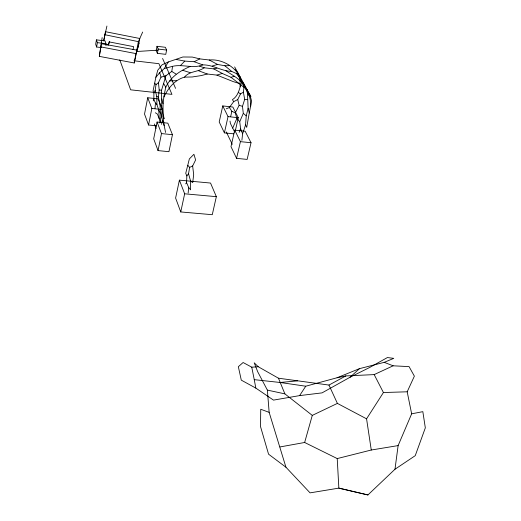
<?xml version="1.0" encoding="UTF-8"?>
<svg xmlns="http://www.w3.org/2000/svg" width="521" height="521" viewBox="0 0 521 521"><rect width="100%" height="100%" fill="white"/><g stroke="black" fill="none" stroke-linecap="round" stroke-linejoin="round"><path stroke-width="0.78" d="M248.12 108.303L246.238 115.857L245.573 124.858L246.707 127.411L249.279 112.972L248.12 108.303L247.462 93.025L244.297 84.617L236.736 73.708L231.702 71.416L224.87 65.763L217.576 64.448L209.24 59.993L199.764 58.886L192.334 57.063L182.904 56.984L168.316 61.947L162.09 64.793L157.739 70.27L155.87 77.258L153.05 90.986L153.916 92.985L153.838 99.374L153.239 100.892M165.587 132.451L164.2 125.724L161.718 106.825L161.549 90.231L165.912 75.753L171.78 71.436L172.575 66.323C182.552 63.92 193.128 68.915 202.799 64.891C212.985 64.689 221.529 71.175 231.702 71.416M190.575 180.995L190.588 189.846L188.674 187.482L186.564 182.65L186.844 175.903L185.736 173.324L189.364 158.905L193.916 154.294L195.622 159.94L192.653 165.958L193.675 174.685L192.698 182.604L190.575 180.995L188.53 173.78L189.644 167.404L187.886 165.365M155.011 108.466L155.473 103.08L153.838 99.374M188.153 193.017L188.674 187.482M241.9 140.273L242.604 133.812L240.591 128.648L239.725 121.725L243.3 113.35L242.473 106.33L244.688 99.413L243.392 92.165L244.297 84.617M164.2 125.724L160.409 113.363L159.993 104.421L158.41 97.199L159.192 89.996L158.449 82.696L160.989 77.167L159.693 72.693L164.317 68.518L168.316 61.947M99.322 56.366L101.393 43.718L137.003 50.159L134.21 62.982L99.322 56.366L102.149 37.584M285.944 467.22L269.149 412.358L260.747 409.259L260.5 426.517L268.562 454.188L285.944 467.22L310.067 492.866L338.858 488.125L367.917 494.95L394.977 469.245L398.129 445.592L411.649 413.824L407.188 391.799L414.377 376.155L409.063 366.621L393.134 365.801L384.218 362.342L359.497 368.647L337.08 377.751L305.742 386.211L280.096 382.479L254.255 379.653L251.76 367.188L243.105 362.512L238.344 366.699L241.295 380.148L255.818 388.093L273.479 400.115L299.614 395.608L322.056 392.873L350.119 377.197L369.845 367.383L387.416 357.549L393.759 358.357L384.218 362.342M153.916 92.985L155.173 90.504L156.026 84.558L158.449 82.696M163.145 116.196L164.089 118.755C161.914 108.212 163.379 97.551 165.789 87.196C170.562 76.978 180.064 70.804 190.093 66.506M105.737 45.125L105.991 43.673L105.021 40.892L96.437 39.87L95.675 44.207L96.6 47.007L101.302 47.561M96.6 47.007L97.368 42.65L96.437 39.87M249.279 112.972L251.617 101.067L249.813 94.588L245.358 88.388L231.011 77.323L222.246 73.441L213.747 68.883L204.225 67.789L199.458 66.128M103.594 40.768L106.922 26.05M103.835 40.794L105.457 31.696L139.784 38.495L138.065 47.554L136.652 50.765M133.057 49.651L133.61 46.649L109.11 41.888L108.42 44.871M134.21 62.982L135.988 53.604L139.061 43.132M136.795 50.003L138.378 41.654L142.663 32.048M157.01 46.291L156.176 50.563L157.368 53.357L165.769 54.347L166.622 50.068L165.378 47.294L157.01 46.291L158.215 49.072L157.368 53.357M159.713 122.949L162.409 109.592L158.13 98.886L147.723 97.753L144.525 114.079L148.563 125.001L156.652 125.841M148.563 125.001L151.839 108.459L147.723 97.753M161.569 124.337L162.337 120.507M157.062 122.038L153.688 138.846L158.039 150.602L168.941 151.683L172.451 134.692L167.834 123.164L157.062 122.038L161.497 133.578L158.039 150.602M179.406 180.149L175.603 198.052L180.748 211.949L212.268 214.698L216.345 196.671L210.543 183.053L179.406 180.149L184.655 193.799L180.748 211.949M230.699 116.535L231.832 111.253L229.377 107.502L233.662 101.673L237.732 99.55L240.487 93.923L243.392 92.165M235.303 130.83L238.286 117.713L232.848 107.033L222.754 105.932L219.204 121.979L224.401 132.862L233.818 133.838M224.401 132.862L228.035 116.613L222.754 105.932M234.73 130.146L230.985 146.655L236.573 158.358L247.136 159.406L251.031 142.728L245.176 131.24L234.73 130.146L240.415 141.64L236.573 158.358M108.922 43.803L109.462 41.465M304.648 442.485L312.287 415.393L337.393 403.397L366.569 418.825L371.265 450.02L337.224 458.578L304.648 442.485L279.992 446.94M233.662 101.673L232.457 99.654C238.579 95.753 239.517 88.303 241.692 81.999C238.514 68.251 222.981 58.645 209.24 59.993M242.604 133.812L245.573 124.858M239.152 132.373L240.591 128.648M234.691 132.139L232.705 128.094L236.905 118.391L235.251 112.907L239.139 105.34L237.732 99.55M163.952 96.919C168.14 88.16 174.782 79.876 184.473 77.147C189.52 70.869 198.058 72.237 204.225 67.789M366.569 418.825L383.417 392.534L407.188 391.799M299.621 395.602L305.742 386.211M185.691 183.861L186.564 182.65M186.844 175.903L188.53 173.78M155.87 77.258L159.693 72.693M180.494 65.503L184.792 61.1L194.144 61.712L202.799 64.891M350.119 377.197L359.497 368.647M394.977 469.245L415.237 455.673L425.325 427.865L422.837 411.655L411.649 413.824M269.149 412.358L267.377 390.112L257.7 371.76L254.209 362.798L258.201 366.712L278.468 378.207L328.959 385.065L345.846 375.928L374.182 374.599L393.134 365.801M194.144 61.712L199.764 58.886M189.644 167.404L192.653 165.958M226.238 108.811L229.377 107.502M231.011 77.323L234.268 76.209C244.655 82.644 251.076 94.099 250.686 106.382M198.488 70.713L207.26 74.002L216.951 75.109L222.246 73.441M212.281 65.985L217.576 64.448M160.989 77.167L165.912 75.753M164.317 68.518L172.575 66.323M207.26 74.002L201.314 75.565L192.301 76.965L184.473 77.147M213.747 68.883L216.931 68.16M337.08 377.751L345.846 375.928M371.265 450.02L398.129 445.592M280.096 382.479L297.491 380.858M251.76 367.188L258.201 366.712M136.684 51.507L158.071 50.166M169.664 80.944L176.58 80.644M224.87 65.763L229.292 65.666M184.655 193.799L216.345 196.671M159.192 89.996L161.549 90.231M161.497 133.578L172.451 134.692M240.415 141.64L251.031 142.728M244.688 99.413L247.436 99.693M151.839 108.459L162.409 109.592M228.035 116.613L238.286 117.713M133.988 60.788L158.918 63.679L171.943 94.373L130.641 89.82L119.778 59.856M158.215 49.072L166.622 50.068M97.368 42.65L105.991 43.673M176.411 59.505L184.792 61.1M100.996 46.949L135.988 53.604M104.682 34.673L138.378 41.654M105.398 44.298L108.524 44.943M267.377 390.112L284.876 393.863L312.287 415.393M105.307 44.702L106.877 45.04M367.924 494.95L338.858 488.118L337.224 458.578M239.139 105.34L242.473 106.33M238.794 83.308L233.278 81.628L216.951 75.109M182.689 70.296L190.224 72.666M231.832 111.253L235.251 112.907M155.173 90.504L156.788 96.398L158.41 97.199M171.78 71.436L176.033 74.08M225.6 70.589L234.268 76.209M155.362 112.751L157.414 114.086L160.794 122.767M245.358 88.388L247.195 89.651M238.455 92.497L240.487 93.923M243.3 113.35L246.238 115.857M236.736 73.708L240.415 77.238M154.652 83.184L156.026 84.558M155.473 103.08L156.925 104.532L158.742 110.113L160.409 113.363M236.905 118.391L239.725 121.725M235.179 69.69L238.344 73.565L239.992 79.641L240.142 86.733M159.993 104.421L161.718 106.825M247.462 93.025L249.566 96.496M163.718 83.679L165.789 87.196M234.645 66.903L250.946 96.776M374.182 374.599L383.417 392.534M241.692 81.999L243.932 86.519M232.705 128.094L230.399 123.438L230.022 121.087M226.316 131.963L232.262 144.324M328.959 385.065L337.393 403.397M162.598 58.463L175.577 88.375M278.468 378.207L284.876 393.863M154.346 123.965L156.046 128.446M161.875 98.944L162.949 103.672M254.255 379.653L255.818 388.093M240.637 79.296L240.943 81.458M158.742 110.113L159.218 118.729M156.788 96.398L156.925 104.532"/></g></svg>
